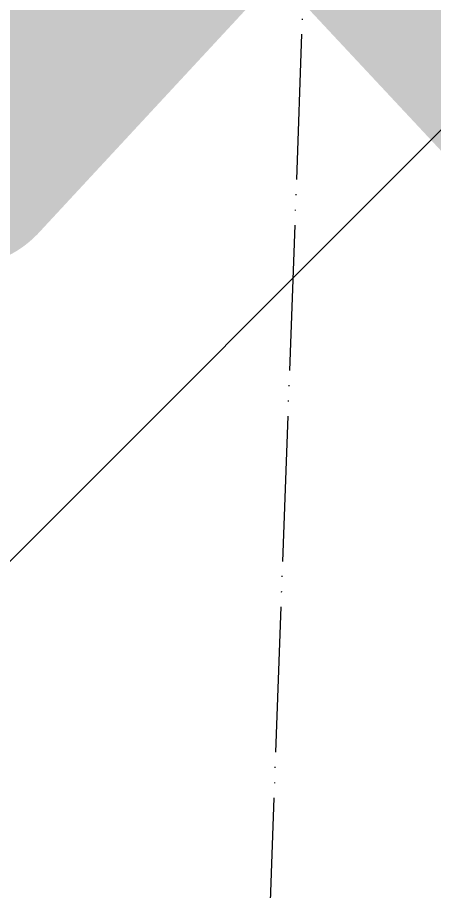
# Model space of a CAD drawing. Header units: millimetres. Extents: x -10051 to 73829, y -4843 to 44223.
# Drawn here: x 38227.7 to 38270.6, y 4145.8 to 4235.8 of the extents above; entities that cross this region are included whole.
import ezdxf

# ---------------------------------------------------------------- set-up
doc = ezdxf.new("R2010")
doc.units = ezdxf.units.MM
doc.linetypes.add('ADSK_Штрихпунктирная 2 точки_ш15 п1_5 п1_5 п1_5', pattern=[19.5, 15, -1.5, 0, -1.5, 0, -1.5])
doc.layers.add('Линии', color=7, linetype='Continuous', lineweight=9, true_color=0x00a600)
doc.layers.add('Отметки', color=7, linetype='Continuous', lineweight=9)
doc.layers.add('Потолки штриховка', color=7, linetype='Continuous', lineweight=9)
doc.styles.add('GOST Common_2', font='GOST_Common.ttf', dxfattribs={"width": 0.9, "height": 250})

msp = doc.modelspace()

# ---------------------------------------------------------------- hatches: boundary and pattern name
at = {"layer": 'Потолки штриховка', "lineweight": 18, "true_color": 0x787878}
h = msp.add_hatch(dxfattribs=at)
h.set_pattern_fill('FP_47', color=8, style=0, pattern_type=2)
h.set_pattern_definition([(45, (0, 0), (-53.03301, 53.03301), [])])
h.paths.add_polyline_path([(38414.835, 2450.232), (38414.209, 4641.238), (38184.835, 4641.238), (38185.462, 2450.232), (38205.863, 2450.232)])
h.paths.add_polyline_path([(35864.835, 2450.232), (35864.835, 4641.238), (35634.835, 4641.238), (35634.835, 2450.232), (35636.081, 2450.232)])

# ---------------------------------------------------------------- linework, layer by layer
at = {"layer": 'Линии', "color": 7, "linetype": 'ADSK_Штрихпунктирная 2 точки_ш15 п1_5 п1_5 п1_5'}
msp.add_line((38414.835, 8565.209), (38184.835, 2253.428), dxfattribs=at)

# ---------------------------------------------------------------- texts
at = {"layer": 'Отметки', "lineweight": 20, "insert": (37102.817, 4409.178), "char_height": 250, "width": 1442.16184, "attachment_point": 1, "line_spacing_factor": 1.022761, "style": 'GOST Common_2'}
msp.add_mtext('+15,525 *', dxfattribs=at)

doc.saveas('drawing.dxf')
